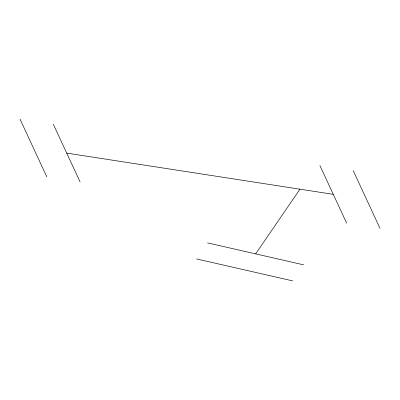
<?xml version="1.0" encoding="UTF-8"?>
<svg xmlns="http://www.w3.org/2000/svg" width="400" height="400" viewBox="0 0 400 400"><rect width="100%" height="100%" fill="white"/><g stroke="black" fill="none" stroke-linecap="round" stroke-linejoin="round"><path stroke-width="0.6" d="M255.635 253.875L299.965 189.19M66.715 153.105L333.285 194.345M207.52 242.885L303.75 264.87M196.525 258.925L292.76 280.905M353.215 170.64L380 228.355M319.895 165.485L346.68 223.2M53.32 124.25L80.105 181.96M20 119.095L46.785 176.81"/></g></svg>
